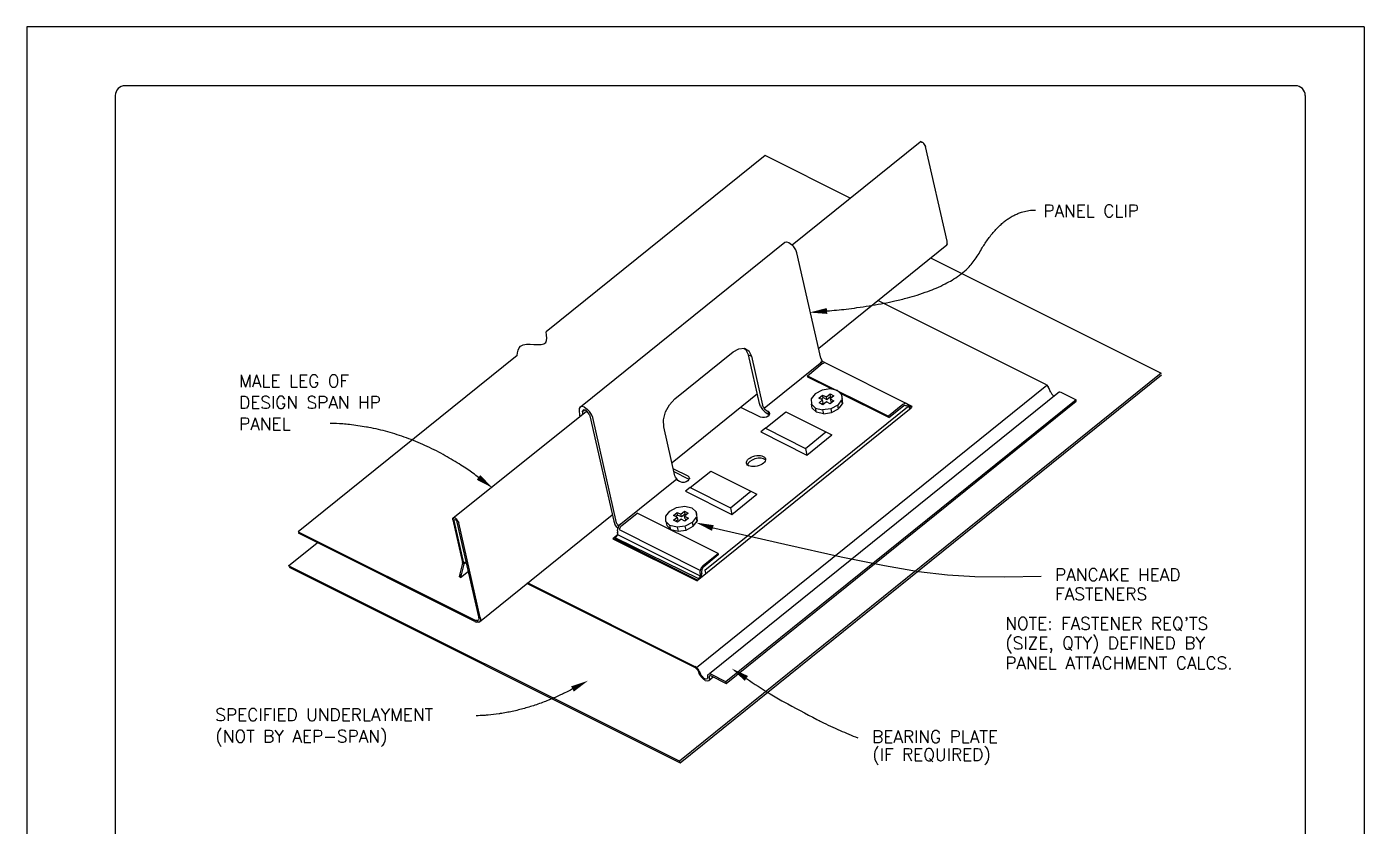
# Model space of a CAD drawing. Extents: x 110.1 to 118.6, y -2.7 to 8.3.
# Drawn here: x 110.12 to 118.62, y 3.23 to 8.31 of the extents above; entities that cross this region are included whole.
import ezdxf

# ---------------------------------------------------------------- set-up
doc = ezdxf.new("R2010")
doc.units = 0
doc.header["$LTSCALE"] = 0.5
doc.header["$MEASUREMENT"] = 0
for name, color, linetype in [('BORDER', 9, 'CONTINUOUS'), ('DIM', 4, 'CONTINUOUS'), ('DWG', 2, 'CONTINUOUS')]:
    doc.layers.add(name, color=color, linetype=linetype)
doc.styles.get("Standard").update_dxf_attribs({"font": 'romans.shx'})

msp = doc.modelspace()

# ---------------------------------------------------------------- linework, layer by layer
at = {"layer": 'BORDER'}
for p, q in [((118.6189, 8.3114), (110.1189, 8.3114)), ((110.1189, 8.3114), (110.1189, -2.6886)), ((118.6189, 8.3114), (118.6189, -2.6886)), ((118.1814, 7.9364), (110.7439, 7.9364)), ((110.6814, 7.8739), (110.6814, -2.2511)), ((118.2439, 7.8739), (118.2439, -2.2511))]:
    msp.add_line(p, q, dxfattribs=at)
for centre, start, end in [((110.7439, 7.8739), 90, 180), ((118.1814, 7.8739), 0, 90)]:
    msp.add_arc(centre, 0.0625, start, end, dxfattribs=at)
at = {"layer": 'DIM', "color": 5}
for points, format in [([(115.2046, 6.5044, 0.006765), (115.3273, 6.5163, 0.012157), (115.3952, 6.5255, 0.0007), (115.5495, 6.5505, 0.006649), (115.5656, 6.5533, 0.009345), (115.6366, 6.5682, 0.008297), (115.7159, 6.5878, 0.011952), (115.7774, 6.6057, 0.010556), (115.846, 6.6291, 0.015498), (115.8983, 6.6499, 0.013705), (115.9559, 6.677, 0.020181), (115.9994, 6.7011, 0.018085), (116.0457, 6.7316, 0.025826), (116.0889, 6.7659, 0.037831), (116.1152, 6.7929, 0.017226), (116.1404, 6.8251, 0.016296), (116.1647, 6.8609, 0.013428), (116.1874, 6.8992, -0.017924), (116.2048, 6.9277, -0.010558), (116.2252, 6.9575, -0.010809), (116.2465, 6.9857, -0.014014), (116.2666, 7.0098, -0.012945), (116.2897, 7.0347, -0.016532), (116.3107, 7.0548, -0.015425), (116.3346, 7.0749, -0.019076), (116.3566, 7.0909, -0.018077), (116.381, 7.1061, -0.021202), (116.4041, 7.118, -0.020494), (116.4289, 7.1284, -0.022342), (116.4399, 7.1319, -0.006414), (116.4785, 7.1418, -0.037775), (116.4972, 7.1448, -0.022087), (116.5296, 7.1462)], "xyb"), ([(115.0926, 6.4944, 0, 0.0375, 0), (115.2046, 6.5044, 0.0375, 0.0375, 0)], "xyseb"), ([(112.9901, 5.4461, 0.008834), (112.9187, 5.4978, 0.016257), (112.8785, 5.5239, 0.001159), (112.7782, 5.5842, 0.008852), (112.765, 5.5918, 0.009524), (112.7085, 5.6215, 0.009326), (112.6497, 5.6497, 0.00988), (112.592, 5.6746, 0.009726), (112.5325, 5.6976, 0.010127), (112.4738, 5.7177, 0.010027), (112.4136, 5.7356, 0.010246), (112.3537, 5.7508, 0.010208), (112.2929, 5.7636, 0.010228), (112.2771, 5.7663, 0.001524), (112.1704, 5.7817, 0.018804), (112.1268, 5.7862, 0.010194), (112.0461, 5.7898)], "xyb"), ([(113.0803, 5.3787, 0, 0.0375, 0), (112.9901, 5.4461, 0.0375, 0.0375, 0)], "xyseb"), ([(114.3722, 5.1591, 0, 0.0375, 0), (114.4792, 5.1244, 0.0375, 0.0375, 0)], "xyseb"), ([(113.6864, 4.1539, 0, 0.0375, 0), (113.5871, 4.1011, 0.0375, 0.0375, 0)], "xyseb"), ([(114.5991, 4.2309, 0, 0.0375, 0), (114.6924, 4.1682, 0.0375, 0.0375, 0)], "xyseb"), ([(114.6924, 4.1682, 0.008853), (114.8441, 4.0696, 0.016286), (114.9292, 4.0202, 0.001164), (115.1406, 3.9072, 0.008871), (115.1686, 3.893, 0.009557), (115.2873, 3.8379, 0.008525), (115.3995, 3.7907, 0.009922)], "xyb"), ([(113.5871, 4.1011, -0.006572), (113.5376, 4.0756, -0.012338), (113.5107, 4.063, -0.000654), (113.4413, 4.0326, -0.006578), (113.4344, 4.0297, -0.007002), (113.3967, 4.015, -0.00687), (113.3579, 4.0012, -0.007254), (113.3201, 3.9889, -0.007137), (113.2813, 3.9775, -0.007469), (113.2434, 3.9675, -0.007371), (113.2047, 3.9586, -0.007637), (113.1667, 3.951, -0.007563), (113.128, 3.9445, -0.007753), (113.1201, 3.9434, -0.000898), (113.0513, 3.9352, -0.014617), (113.0247, 3.9328, -0.00774), (112.9744, 3.9306)], "xyb")]:
    msp.add_lwpolyline(points, format=format, dxfattribs=at)
msp.add_lwpolyline([(114.4732, 5.1268), (114.9372, 5.0211), (115.2944, 4.9419), (115.5691, 4.8854), (115.786, 4.8481), (115.9696, 4.8262), (116.1443, 4.8163), (116.3347, 4.8146), (116.5653, 4.8176)], dxfattribs=at)
at = {"layer": 'DWG'}
for p, q in [((114.9836, 6.9241), (115.7972, 7.5802)), ((115.7972, 7.5802), (115.7945, 7.5784)), ((115.7945, 7.5784), (115.7945, 7.5784)), ((115.8017, 7.5811), (115.7972, 7.5802)), ((115.7972, 7.5802), (115.8017, 7.5811)), ((115.8017, 7.5811), (115.808, 7.5784)), ((115.808, 7.5784), (115.8134, 7.5748)), ((115.8134, 7.5748), (115.808, 7.5784)), ((115.8197, 7.5694), (115.8134, 7.5748)), ((115.8242, 7.5631), (115.8197, 7.5694)), ((114.8108, 7.492), (113.4199, 6.3707)), ((115.3508, 7.222), (114.8108, 7.492)), ((115.8287, 7.5559), (115.8242, 7.5631)), ((115.8287, 7.5559), (115.8305, 7.5496)), ((115.8305, 7.5496), (115.8287, 7.5559)), ((115.9673, 6.9475), (115.8305, 7.5496)), ((113.6381, 5.8945), (114.9359, 6.9412)), ((114.9359, 6.9412), (114.9467, 6.9439)), ((114.9467, 6.9439), (114.962, 6.9394)), ((114.962, 6.9394), (114.9782, 6.9277)), ((114.9944, 6.9115), (114.9782, 6.9277)), ((114.989, 6.9187), (114.9854, 6.9223)), ((115.0061, 6.8926), (114.9944, 6.9115)), ((115.0133, 6.8746), (115.0061, 6.8926)), ((115.1519, 6.2689), (115.9664, 6.925)), ((115.9664, 6.925), (115.9619, 6.9205)), ((115.9682, 6.9313), (115.9664, 6.925)), ((115.9664, 6.925), (115.9682, 6.9313)), ((115.9691, 6.9385), (115.9673, 6.9475)), ((115.9682, 6.9313), (115.9691, 6.9385)), ((115.1654, 6.205), (115.0133, 6.8746)), ((116.5994, 6.0339), (115.5266, 6.5707)), ((113.2345, 6.2213), (111.8444, 5.1007)), ((114.2375, 5.9449), (114.6083, 6.2437)), ((114.6083, 6.2437), (114.6452, 6.2644)), ((114.6452, 6.2644), (114.6803, 6.2671)), ((114.6776, 6.2653), (114.6893, 6.259)), ((114.6803, 6.2671), (114.7082, 6.25)), ((114.6893, 6.259), (114.7082, 6.25)), ((114.7055, 6.2257), (114.6893, 6.259)), ((114.7055, 6.2257), (114.7244, 6.2167)), ((114.7766, 5.9152), (114.7055, 6.2257)), ((114.7082, 6.25), (114.7244, 6.2167)), ((114.7244, 6.2167), (114.7946, 5.9062)), ((115.1654, 6.205), (115.169, 6.1942)), ((114.8054, 5.8855), (115.1618, 6.1735)), ((115.0796, 6.0927), (115.1744, 6.1694)), ((115.1618, 6.1735), (115.169, 6.1771)), ((115.1636, 6.1735), (115.1762, 6.1843)), ((115.1762, 6.1843), (115.1636, 6.1744)), ((115.169, 6.1771), (115.1636, 6.1735)), ((115.1762, 6.1843), (115.169, 6.1942)), ((115.1798, 6.1807), (115.169, 6.1771)), ((115.1744, 6.1694), (115.1816, 6.173)), ((115.1789, 6.1816), (115.1762, 6.1843)), ((115.1762, 6.1843), (115.1789, 6.1816)), ((115.745, 5.8972), (115.1798, 6.1807)), ((115.1899, 6.1757), (115.1816, 6.173)), ((115.0823, 6.0837), (115.0796, 6.0927)), ((115.0796, 6.0927), (115.5947, 5.8351)), ((115.2369, 6.0064), (115.0823, 6.0837)), ((114.7626, 5.9766), (114.2204, 5.539)), ((114.3752, 4.2376), (116.6009, 6.0322)), ((116.6819, 5.9908), (114.4571, 4.1971)), ((114.7658, 5.9566), (114.7649, 5.9602)), ((115.1293, 5.9785), (115.1041, 5.9452)), ((115.1734, 6.001), (115.1293, 5.9785)), ((115.1536, 5.9506), (115.177, 5.9695)), ((115.177, 5.9389), (115.1536, 5.9506)), ((115.1689, 5.9443), (115.1806, 5.9533)), ((115.2256, 6.0091), (115.1734, 6.001)), ((115.1806, 5.9533), (115.177, 5.9695)), ((115.177, 5.9695), (115.2004, 5.9578)), ((115.1806, 5.9533), (115.204, 5.9416)), ((115.2004, 5.9578), (115.2238, 5.9767)), ((115.204, 5.9416), (115.2004, 5.9578)), ((115.204, 5.9416), (115.2274, 5.9596)), ((115.2274, 5.9596), (115.2238, 5.9767)), ((115.2238, 5.9767), (115.2472, 5.9641)), ((115.2472, 5.9641), (115.2247, 5.9461)), ((115.2706, 5.9983), (115.2256, 6.0091)), ((115.2274, 5.9596), (115.2355, 5.9551)), ((115.2706, 5.9983), (115.2967, 5.9731)), ((115.5974, 5.8261), (115.2895, 5.9801)), ((115.303, 5.947), (115.2967, 5.9731)), ((115.2967, 5.9731), (115.3039, 5.9137)), ((116.5994, 6.0339), (116.6099, 6.0223)), ((116.6171, 6.0106), (116.6099, 6.0223)), ((116.6216, 5.9989), (116.6171, 6.0106)), ((116.6261, 5.9881), (116.6216, 5.9989)), ((116.6261, 5.9881), (116.6333, 5.9764)), ((116.6333, 5.9764), (116.6471, 5.9627)), ((116.6819, 5.9908), (116.6909, 5.9881)), ((116.6909, 5.9881), (116.7872, 5.9404)), ((112.8272, 5.1862), (113.6759, 5.8666)), ((113.6318, 5.8846), (113.6381, 5.8945)), ((113.6318, 5.8765), (113.6318, 5.8846)), ((113.6345, 5.8378), (113.6318, 5.8765)), ((113.6489, 5.8972), (113.6381, 5.8945)), ((113.6642, 5.8927), (113.6489, 5.8972)), ((113.6507, 5.8684), (113.6588, 5.8747)), ((113.6624, 5.8738), (113.6507, 5.8639)), ((113.6543, 5.8738), (113.6507, 5.8684)), ((113.6507, 5.8684), (113.6507, 5.8639)), ((113.6507, 5.8639), (113.6507, 5.8684)), ((113.6597, 5.8756), (113.6543, 5.8738)), ((113.6588, 5.8747), (113.6624, 5.8738)), ((113.6687, 5.8729), (113.6597, 5.8756)), ((113.6642, 5.8927), (113.6804, 5.881)), ((113.6777, 5.8666), (113.6687, 5.8729)), ((113.6867, 5.8576), (113.6777, 5.8666)), ((113.6804, 5.881), (113.6957, 5.8648)), ((114.1781, 5.8621), (114.2033, 5.908)), ((114.2033, 5.908), (114.2375, 5.9449)), ((115.7387, 5.8855), (114.3788, 4.7884)), ((114.4283, 4.8559), (115.7261, 5.9026)), ((116.7872, 5.9404), (114.5615, 4.1467)), ((114.5642, 4.1368), (116.789, 5.9305)), ((114.7829, 5.8288), (114.6574, 5.8916)), ((114.7829, 5.8963), (114.7766, 5.9152)), ((114.7829, 5.8963), (114.7955, 5.8774)), ((114.7982, 5.8954), (114.7946, 5.9062)), ((114.7955, 5.8774), (114.8108, 5.8612)), ((114.7982, 5.8954), (114.8054, 5.8855)), ((114.8135, 5.8765), (114.8054, 5.8855)), ((114.8135, 5.8765), (114.8234, 5.8702)), ((114.8234, 5.8702), (114.8297, 5.8666)), ((114.8342, 5.8468), (114.8297, 5.8666)), ((114.8297, 5.8666), (114.8369, 5.8603)), ((115.1041, 5.9452), (115.105, 5.9119)), ((115.1104, 5.8858), (115.105, 5.9119)), ((115.105, 5.9119), (115.1311, 5.8858)), ((115.1104, 5.8858), (115.1374, 5.8606)), ((115.1374, 5.8606), (115.1311, 5.8858)), ((115.1311, 5.8858), (115.1761, 5.8759)), ((115.1545, 5.92), (115.177, 5.9389)), ((115.1779, 5.9083), (115.1545, 5.92)), ((115.1698, 5.9137), (115.1806, 5.9227)), ((115.2283, 5.8831), (115.1761, 5.8759)), ((115.1761, 5.8759), (115.1824, 5.8507)), ((115.1806, 5.9227), (115.177, 5.9389)), ((115.2013, 5.9272), (115.1779, 5.9083)), ((115.2247, 5.9146), (115.2013, 5.9272)), ((115.2247, 5.9461), (115.2283, 5.929)), ((115.2247, 5.9461), (115.2481, 5.9335)), ((115.2481, 5.9335), (115.2247, 5.9146)), ((115.2283, 5.929), (115.2364, 5.9245)), ((115.2724, 5.9065), (115.2283, 5.8831)), ((115.2283, 5.8831), (115.2337, 5.8579)), ((115.2337, 5.8579), (115.2787, 5.8813)), ((115.2976, 5.9389), (115.2724, 5.9065)), ((115.2787, 5.8813), (115.2724, 5.9065)), ((115.2823, 5.8858), (115.3039, 5.9137)), ((115.3039, 5.9137), (115.2976, 5.9389)), ((115.6874, 5.9098), (115.5947, 5.8351)), ((115.5974, 5.8261), (115.6901, 5.9008)), ((115.6946, 5.9143), (115.6874, 5.9098)), ((115.6946, 5.9035), (115.6901, 5.9008)), ((115.7054, 5.9179), (115.6946, 5.9143)), ((115.6946, 5.9035), (115.7018, 5.9053)), ((115.6991, 5.9044), (115.6946, 5.9035)), ((115.7117, 5.8981), (115.6991, 5.9044)), ((115.7018, 5.9053), (115.7081, 5.9035)), ((115.7144, 5.9143), (115.7054, 5.9179)), ((115.7081, 5.9035), (115.7117, 5.8981)), ((115.7117, 5.8981), (115.7081, 5.9035)), ((115.7117, 5.8981), (115.7117, 5.8981)), ((115.7207, 5.9062), (115.7144, 5.9143)), ((115.7306, 5.8828), (115.7207, 5.9062)), ((115.7216, 5.9053), (115.7333, 5.8918)), ((115.7261, 5.9026), (115.7216, 5.9053)), ((115.727, 5.9008), (115.7405, 5.8936)), ((115.7288, 5.8936), (115.727, 5.9008)), ((115.7279, 5.881), (115.7297, 5.8801)), ((115.7333, 5.8918), (115.7288, 5.8936)), ((115.7288, 5.881), (115.7297, 5.8801)), ((115.7297, 5.8801), (115.7315, 5.881)), ((115.7405, 5.8936), (115.7333, 5.8918)), ((115.7333, 5.8882), (115.7387, 5.8855)), ((115.7405, 5.8936), (115.745, 5.8972)), ((115.745, 5.8972), (115.7405, 5.8936)), ((116.789, 5.9305), (116.7872, 5.9404)), ((113.6507, 5.8639), (113.6516, 5.8513)), ((113.693, 5.8477), (113.6867, 5.8576)), ((113.693, 5.8477), (113.6966, 5.8369)), ((113.7083, 5.8468), (113.6957, 5.8648)), ((113.6966, 5.8369), (113.8496, 5.1673)), ((113.7155, 5.8279), (113.7083, 5.8468)), ((113.8676, 5.1583), (113.7155, 5.8279)), ((114.1655, 5.8126), (114.1781, 5.8621)), ((114.1673, 5.7685), (114.1655, 5.8126)), ((114.7946, 5.8261), (114.7829, 5.8288)), ((114.8072, 5.8261), (114.7946, 5.8261)), ((114.8198, 5.8297), (114.8072, 5.8261)), ((114.8108, 5.8612), (114.8279, 5.8504)), ((114.8133, 5.7592), (114.9429, 5.8639)), ((114.8306, 5.836), (114.8198, 5.8297)), ((114.8279, 5.8504), (114.8342, 5.8468)), ((114.8378, 5.8441), (114.8306, 5.836)), ((114.8342, 5.8468), (114.8369, 5.845)), ((114.8396, 5.8522), (114.8369, 5.8603)), ((114.8369, 5.8603), (114.8396, 5.8513)), ((114.8369, 5.845), (114.8414, 5.8486)), ((114.8396, 5.8522), (114.8378, 5.8441)), ((114.8414, 5.8486), (114.8396, 5.8522)), ((114.8396, 5.8513), (114.8396, 5.8522)), ((114.9429, 5.8639), (115.1981, 5.7353)), ((115.1824, 5.8507), (115.1374, 5.8606)), ((115.1824, 5.8507), (115.2337, 5.8579)), ((115.5947, 5.8351), (115.5974, 5.8261)), ((114.2384, 5.4571), (114.1673, 5.7685)), ((114.8134, 5.7593), (114.7839, 5.7354)), ((114.7839, 5.7354), (115.0768, 5.5881)), ((114.8134, 5.7593), (115.0682, 5.631)), ((115.0682, 5.631), (115.1976, 5.7356)), ((115.0768, 5.5881), (115.2356, 5.7164)), ((115.1981, 5.7353), (115.2356, 5.7164)), ((115.5713, 5.7541), (115.574, 5.7523)), ((115.0682, 5.631), (115.0768, 5.5881)), ((114.2294, 5.5003), (114.3194, 5.4553)), ((114.3239, 5.4355), (114.233, 5.481)), ((114.242, 5.4472), (114.2384, 5.4571)), ((114.2492, 5.4364), (114.242, 5.4472)), ((114.3194, 5.4553), (114.3275, 5.4499)), ((114.3302, 5.4418), (114.3275, 5.4499)), ((114.3275, 5.4499), (114.3293, 5.4409)), ((114.3302, 5.4418), (114.3275, 5.4328)), ((114.3293, 5.4409), (114.3302, 5.4418)), ((114.3302, 5.4418), (114.3311, 5.4364)), ((114.3358, 5.382), (114.4653, 5.4867)), ((114.4653, 5.4867), (114.7206, 5.3581)), ((113.8937, 5.1502), (114.2492, 5.4364)), ((114.2573, 5.4274), (114.2492, 5.4364)), ((114.2672, 5.4211), (114.2573, 5.4274)), ((114.2735, 5.4184), (114.2672, 5.4211)), ((114.2843, 5.4148), (114.2735, 5.4184)), ((114.2969, 5.4148), (114.2843, 5.4148)), ((114.3095, 5.4184), (114.2969, 5.4148)), ((114.3359, 5.3821), (114.3063, 5.3582)), ((114.3063, 5.3582), (114.5993, 5.2109)), ((114.3203, 5.4247), (114.3095, 5.4184)), ((114.3275, 5.4328), (114.3203, 5.4247)), ((114.3276, 5.4331), (114.3239, 5.4355)), ((114.3359, 5.3821), (114.5906, 5.2538)), ((114.5906, 5.2538), (114.7201, 5.3584)), ((114.7206, 5.3581), (114.758, 5.3392)), ((114.5993, 5.2109), (114.758, 5.3392)), ((112.8263, 5.1817), (112.8272, 5.1862)), ((112.8308, 5.1889), (112.8272, 5.1862)), ((112.8272, 5.1862), (112.8299, 5.188)), ((112.8299, 5.188), (112.8335, 5.188)), ((112.8353, 5.1889), (112.8308, 5.1889)), ((112.8407, 5.1871), (112.8353, 5.1889)), ((112.847, 5.1826), (112.8407, 5.1871)), ((112.9955, 4.5283), (113.8388, 5.2087)), ((113.8999, 5.1411), (113.9971, 5.2196)), ((114.512, 4.9621), (113.9971, 5.2196)), ((114.1798, 5.1991), (114.205, 5.2324)), ((114.1807, 5.1658), (114.1798, 5.1991)), ((114.205, 5.2324), (114.2491, 5.2549)), ((114.2284, 5.2045), (114.2518, 5.2234)), ((114.2527, 5.1928), (114.2284, 5.2045)), ((114.2293, 5.1739), (114.2527, 5.1928)), ((114.2554, 5.2072), (114.2446, 5.1982)), ((114.2491, 5.2549), (114.3004, 5.263)), ((114.2554, 5.2072), (114.2518, 5.2234)), ((114.2518, 5.2234), (114.2761, 5.2117)), ((114.2527, 5.1928), (114.2563, 5.1766)), ((114.2797, 5.1955), (114.2554, 5.2072)), ((114.2761, 5.2117), (114.2995, 5.2306)), ((114.2797, 5.1955), (114.2761, 5.2117)), ((114.3031, 5.2135), (114.2797, 5.1955)), ((114.3031, 5.2135), (114.2995, 5.2306)), ((114.2995, 5.2306), (114.3229, 5.218)), ((114.3229, 5.218), (114.2995, 5.1991)), ((114.304, 5.1829), (114.2995, 5.1991)), ((114.2995, 5.1991), (114.3238, 5.1874)), ((114.3004, 5.263), (114.3454, 5.2522)), ((114.3238, 5.1874), (114.3004, 5.1685)), ((114.3112, 5.209), (114.3031, 5.2135)), ((114.3454, 5.2522), (114.3724, 5.227)), ((114.3733, 5.1928), (114.3481, 5.1604)), ((114.3778, 5.2009), (114.3724, 5.227)), ((114.3724, 5.227), (114.3787, 5.1676)), ((114.3787, 5.1676), (114.3733, 5.1928)), ((114.5906, 5.2538), (114.5993, 5.2109)), ((111.8444, 5.1007), (112.9649, 4.54)), ((112.8263, 5.1817), (112.8263, 5.1763)), ((112.8263, 5.1763), (112.8263, 5.1817)), ((112.8263, 5.1763), (112.8884, 4.9054)), ((112.8353, 5.1754), (112.838, 5.1772)), ((112.8353, 5.1754), (112.8371, 5.1772)), ((112.8362, 5.1718), (112.8353, 5.1754)), ((112.8362, 5.1718), (112.8353, 5.1754)), ((112.8974, 4.9009), (112.8362, 5.1718)), ((112.8371, 5.1772), (112.8398, 5.1781)), ((112.838, 5.1772), (112.8371, 5.1772)), ((112.8398, 5.1781), (112.8434, 5.1772)), ((112.8434, 5.1772), (112.847, 5.1745)), ((112.847, 5.1826), (112.8524, 5.1772)), ((112.847, 5.1745), (112.8506, 5.1709)), ((112.8506, 5.1709), (112.8533, 5.1664)), ((112.8578, 5.1709), (112.8524, 5.1772)), ((112.8533, 5.1664), (112.8551, 5.1619)), ((112.8551, 5.1619), (112.8533, 5.1664)), ((112.9919, 4.5607), (112.8551, 5.1619)), ((112.8614, 5.1637), (112.8578, 5.1709)), ((112.8578, 5.1691), (112.8578, 5.1709)), ((112.8596, 5.1655), (112.8614, 5.1637)), ((112.8614, 5.1637), (112.8641, 5.1574)), ((113.0009, 4.5562), (112.8641, 5.1574)), ((113.8496, 5.1673), (113.8559, 5.1493)), ((113.8685, 5.1304), (113.8559, 5.1493)), ((113.8712, 5.1484), (113.8676, 5.1583)), ((113.8748, 5.1241), (113.8685, 5.1304)), ((113.8712, 5.1484), (113.8784, 5.1376)), ((113.8721, 5.1061), (113.8748, 5.1205)), ((113.8721, 5.1061), (113.873, 5.098)), ((113.8802, 5.1349), (113.8748, 5.1205)), ((113.8748, 5.1205), (113.8748, 5.1241)), ((113.8784, 5.1376), (113.8892, 5.1457)), ((113.8784, 5.1376), (113.8793, 5.1358)), ((113.8793, 5.1358), (113.8802, 5.1349)), ((113.8802, 5.1349), (113.8901, 5.1466)), ((113.89, 5.1294), (113.8846, 5.115)), ((113.8846, 5.115), (114.3997, 4.8538)), ((113.8892, 5.1457), (113.8937, 5.1502)), ((113.89, 5.1294), (113.8999, 5.1411)), ((113.8901, 5.1466), (113.8937, 5.1502)), ((114.1807, 5.1658), (114.1861, 5.1397)), ((114.2068, 5.1397), (114.1807, 5.1658)), ((114.1861, 5.1397), (114.2122, 5.1145)), ((114.2122, 5.1145), (114.2068, 5.1397)), ((114.2518, 5.1298), (114.2068, 5.1397)), ((114.2122, 5.1145), (114.2581, 5.1046)), ((114.2536, 5.1622), (114.2293, 5.1739)), ((114.2563, 5.1766), (114.2455, 5.1676)), ((114.304, 5.137), (114.2518, 5.1298)), ((114.2518, 5.1298), (114.2581, 5.1046)), ((114.277, 5.1811), (114.2536, 5.1622)), ((114.2581, 5.1046), (114.3094, 5.1118)), ((114.3004, 5.1685), (114.277, 5.1811)), ((114.304, 5.1829), (114.3121, 5.1784)), ((114.3481, 5.1604), (114.304, 5.137)), ((114.3094, 5.1118), (114.304, 5.137)), ((114.3094, 5.1118), (114.3535, 5.1352)), ((114.3481, 5.1604), (114.3535, 5.1352)), ((114.3535, 5.1352), (114.3787, 5.1676)), ((112.9667, 4.5301), (111.8462, 5.0908)), ((113.8694, 5.0773), (113.8433, 5.0566)), ((113.8433, 5.0566), (114.3788, 4.7884)), ((113.8595, 5.0575), (113.8532, 5.053)), ((113.8622, 5.0656), (113.8595, 5.0629)), ((113.8595, 5.0629), (113.8595, 5.0575)), ((113.8595, 5.0629), (114.3878, 4.8028)), ((113.8613, 5.053), (113.8595, 5.0629)), ((114.3824, 4.7929), (113.8613, 5.053)), ((113.8685, 5.0737), (113.8622, 5.0656)), ((113.8685, 5.0737), (113.8721, 5.0836)), ((113.8721, 5.0836), (113.8694, 5.0773)), ((113.8739, 5.0926), (113.8721, 5.0836)), ((113.8721, 5.0836), (114.3977, 4.8208)), ((113.873, 5.098), (113.8739, 5.0926)), ((113.8739, 5.0926), (113.873, 5.098)), ((114.4193, 4.8874), (114.512, 4.9621)), ((114.5138, 4.9531), (114.4211, 4.8775)), ((114.512, 4.9621), (114.5138, 4.9531)), ((112.8884, 4.9018), (112.8659, 4.8172)), ((112.8974, 4.8937), (112.8749, 4.8091)), ((112.8749, 4.8091), (112.9253, 4.8496)), ((112.8884, 4.9054), (112.8938, 4.9099)), ((112.8947, 4.9072), (112.8884, 4.9018)), ((112.8884, 4.9054), (112.8884, 4.9018)), ((112.8884, 4.9018), (112.8884, 4.9054)), ((112.8938, 4.9099), (112.8947, 4.9072)), ((112.8974, 4.9009), (112.9109, 4.9117)), ((112.9118, 4.9054), (112.8974, 4.8937)), ((112.8974, 4.8937), (112.8974, 4.9009)), ((114.3977, 4.8433), (114.4004, 4.8577)), ((114.4058, 4.8721), (114.4004, 4.8577)), ((114.4157, 4.8838), (114.4058, 4.8721)), ((114.4085, 4.8577), (114.4067, 4.8478)), ((114.4067, 4.8478), (114.4076, 4.8424)), ((114.413, 4.8676), (114.4085, 4.8577)), ((114.4184, 4.8757), (114.413, 4.8676)), ((114.4193, 4.8874), (114.4157, 4.8838)), ((114.4211, 4.8775), (114.4184, 4.8757)), ((114.4283, 4.8559), (114.4328, 4.837)), ((114.5345, 4.9171), (114.5354, 4.9162)), ((114.5408, 4.9234), (114.5435, 4.9216)), ((112.8659, 4.8172), (112.8794, 4.8289)), ((112.8749, 4.8091), (112.8659, 4.8172)), ((114.368, 4.2349), (113.2962, 4.7709)), ((113.3027, 4.7762), (114.3653, 4.2448)), ((114.3788, 4.7884), (114.3824, 4.7929)), ((114.3878, 4.8028), (114.3851, 4.8001)), ((114.3851, 4.8001), (114.386, 4.7956)), ((114.3878, 4.8028), (114.3941, 4.8109)), ((114.3977, 4.8208), (114.3941, 4.8109)), ((114.3986, 4.8352), (114.3977, 4.8433)), ((114.3995, 4.8298), (114.3977, 4.8208)), ((114.3986, 4.8352), (114.3995, 4.8298)), ((114.4067, 4.8199), (114.4004, 4.8064)), ((114.4067, 4.8199), (114.4085, 4.8343)), ((114.4076, 4.8424), (114.4076, 4.8424)), ((114.4076, 4.8424), (114.4085, 4.8343)), ((112.9649, 4.54), (112.9721, 4.5373)), ((112.9667, 4.5301), (112.9757, 4.5265)), ((112.9721, 4.5373), (112.9739, 4.5355)), ((112.9793, 4.5364), (112.9721, 4.5373)), ((112.9829, 4.5256), (112.9757, 4.5265)), ((112.9847, 4.5373), (112.9793, 4.5364)), ((112.9793, 4.5364), (112.9847, 4.5373)), ((112.9901, 4.5256), (112.9829, 4.5256)), ((112.9892, 4.54), (112.9847, 4.5373)), ((112.9919, 4.5454), (112.9892, 4.5409)), ((112.9892, 4.5409), (112.9892, 4.54)), ((112.9901, 4.5607), (112.9919, 4.5607)), ((112.9955, 4.5283), (112.9901, 4.5256)), ((112.9901, 4.5256), (112.9955, 4.5283)), ((112.9928, 4.5526), (112.9919, 4.5607)), ((112.9928, 4.5526), (112.9919, 4.5454)), ((112.9919, 4.5526), (112.9928, 4.5526)), ((112.9991, 4.5328), (112.9955, 4.5283)), ((113.0018, 4.5391), (112.9991, 4.5328)), ((113.0009, 4.5562), (113.0018, 4.5472)), ((113.0009, 4.5526), (113.0009, 4.5499)), ((113.0018, 4.5472), (113.0018, 4.5391)), ((114.368, 4.2349), (114.3653, 4.2448)), ((114.3653, 4.2448), (114.3752, 4.2385)), ((114.3752, 4.2376), (114.3653, 4.2448)), ((114.368, 4.2349), (114.3797, 4.2241)), ((114.3752, 4.2385), (114.3752, 4.2376)), ((114.3851, 4.2277), (114.3752, 4.2385)), ((114.3797, 4.2241), (114.3851, 4.2169)), ((114.3851, 4.2277), (114.3806, 4.2241)), ((114.3806, 4.2241), (114.3851, 4.2169)), ((114.3923, 4.2169), (114.3851, 4.2277)), ((114.3851, 4.2169), (114.3932, 4.1944)), ((114.3923, 4.2169), (114.3968, 4.2052)), ((114.3932, 4.1944), (114.404, 4.1791)), ((114.3968, 4.2052), (114.4013, 4.1944)), ((114.4085, 4.1827), (114.4013, 4.1944)), ((114.404, 4.1791), (114.4085, 4.1827)), ((114.4166, 4.1656), (114.404, 4.1791)), ((114.4085, 4.1827), (114.4184, 4.1728)), ((114.4301, 4.1557), (114.4166, 4.1656)), ((114.4184, 4.1728), (114.4283, 4.1656)), ((114.4373, 4.1629), (114.4283, 4.1656)), ((114.4472, 4.171), (114.4445, 4.1647)), ((114.4472, 4.1899), (114.4499, 4.1953)), ((114.4472, 4.171), (114.4472, 4.1899)), ((114.4499, 4.1953), (114.4571, 4.1971)), ((114.4526, 4.1548), (114.4816, 4.1782)), ((114.4616, 4.1854), (114.4562, 4.1818)), ((114.458, 4.1854), (114.4562, 4.1818)), ((114.4562, 4.1818), (114.4562, 4.1755)), ((114.4562, 4.1818), (114.4562, 4.1755)), ((114.4562, 4.1755), (114.4571, 4.1629)), ((114.4571, 4.1971), (114.4661, 4.1944)), ((114.458, 4.1854), (114.4625, 4.1863)), ((114.4625, 4.1863), (114.4616, 4.1854)), ((114.4625, 4.1863), (114.4688, 4.1845)), ((114.5615, 4.1467), (114.4661, 4.1944)), ((114.4688, 4.1845), (114.5642, 4.1368)), ((114.4301, 4.1557), (114.4427, 4.1521)), ((114.4445, 4.1647), (114.4373, 4.1629)), ((114.4427, 4.1521), (114.4526, 4.1548)), ((114.4571, 4.1629), (114.4526, 4.1548)), ((114.5615, 4.1467), (114.5642, 4.1368))]:
    msp.add_line(p, q, dxfattribs=at)
at = {"layer": 'DWG', "color": 46}
for p, q in [((115.8623, 6.8412), (117.3272, 6.1087)), ((117.3272, 6.1087), (114.2681, 3.6418)), ((114.2708, 3.6319), (117.3299, 6.0988)), ((111.7832, 4.8847), (111.9651, 5.0313)), ((114.2681, 3.6418), (111.7832, 4.8847)), ((111.7859, 4.8748), (114.2708, 3.6319)), ((114.3761, 3.7417), (114.3761, 3.7417)), ((114.2681, 3.6418), (114.2708, 3.6319))]:
    msp.add_line(p, q, dxfattribs=at)
at = {"layer": 'DWG'}
msp.add_ellipse((114.7533, 5.5502), major_axis=(-0.0611, -0.0137), ratio=0.530923, dxfattribs=at)
msp.add_ellipse((114.7618, 5.5332), major_axis=(-0.0611, -0.0137), ratio=0.530923, start_param=3.55704, end_param=6.130064, dxfattribs=at)
msp.add_spline([(113.2349, 6.2212), (113.257, 6.2815), (113.4175, 6.3039), (113.4199, 6.3707)], degree=3, dxfattribs=at)

# ---------------------------------------------------------------- texts
at = {"layer": 'DIM'}
for s, p in [('PANEL CLIP', (116.5793, 7.1012)), ('MALE LEG OF', (111.4683, 6.0201)), ('DESIGN SPAN HP', (111.4683, 5.8835)), ('PANEL', (111.4683, 5.7469)), ('PANCAKE HEAD', (116.6542, 4.7882)), ('FASTENERS', (116.6548, 4.6662)), ("NOTE: FASTENER REQ'TS", (116.3377, 4.478)), ('(SIZE, QTY) DEFINED BY', (116.3377, 4.3536)), ('PANEL ATTACHMENT CALCS.', (116.3377, 4.2264)), ('SPECIFIED UNDERLAYMENT', (111.3174, 3.898)), ('(NOT BY AEP-SPAN)', (111.3174, 3.7614)), ('BEARING PLATE', (115.4913, 3.7584)), ('(IF REQUIRED)', (115.4924, 3.6446))]:
    msp.add_text(s, height=0.07875, dxfattribs=at).set_placement(p)

doc.saveas('drawing.dxf')
